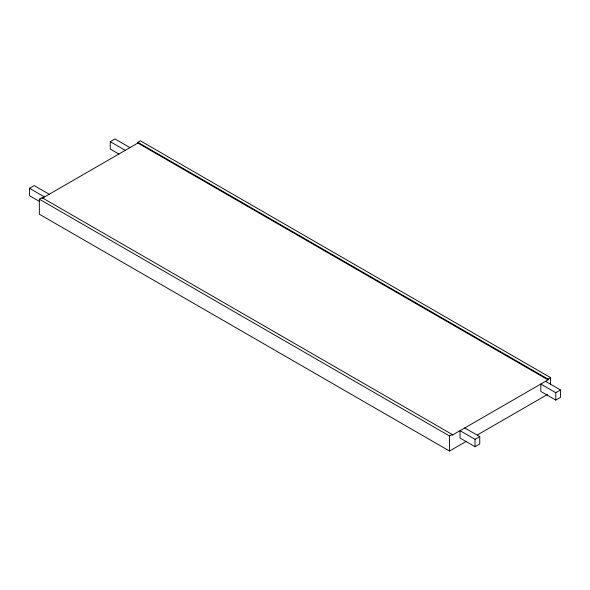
<?xml version="1.0" encoding="UTF-8"?>
<svg xmlns="http://www.w3.org/2000/svg" width="590" height="590" viewBox="0 0 590 590"><rect width="100%" height="100%" fill="white"/><g stroke="black" fill="none" stroke-linecap="round" stroke-linejoin="round"><path stroke-width="0.89" d="M39.751 201.618L29.5 195.696L29.5 188.313L34.213 185.592L49.191 194.243M118.929 154.078L110.256 149.071L110.256 141.689L114.969 138.967L129.955 147.618M466.225 441.386L449.514 451.033L39.338 214.214L39.338 199.162L41.964 197.643L452.139 434.461L452.139 435.236L548.036 379.872L548.036 379.09L137.861 142.279L137.861 143.053L548.036 379.872M137.861 142.279L140.383 140.818L550.566 377.637L550.566 384.724M41.964 198.424L137.861 143.053M39.338 199.162L449.514 435.973L452.139 434.461M548.036 379.09L550.566 377.637M477.362 434.955L547.38 394.526M475.031 439.321L479.744 436.6L479.744 443.982L475.031 446.704L460.045 438.053L460.045 430.671L475.031 439.321L475.031 446.704M555.787 392.697L560.5 389.975L560.5 397.358L555.787 400.079L540.809 391.428L540.809 384.046L555.787 392.697L555.787 400.079M545.514 381.324L560.5 389.975M110.256 141.689L125.242 150.339M464.758 427.949L479.744 436.6M29.5 188.313L44.486 196.964M449.514 435.973L449.514 451.033"/></g></svg>
